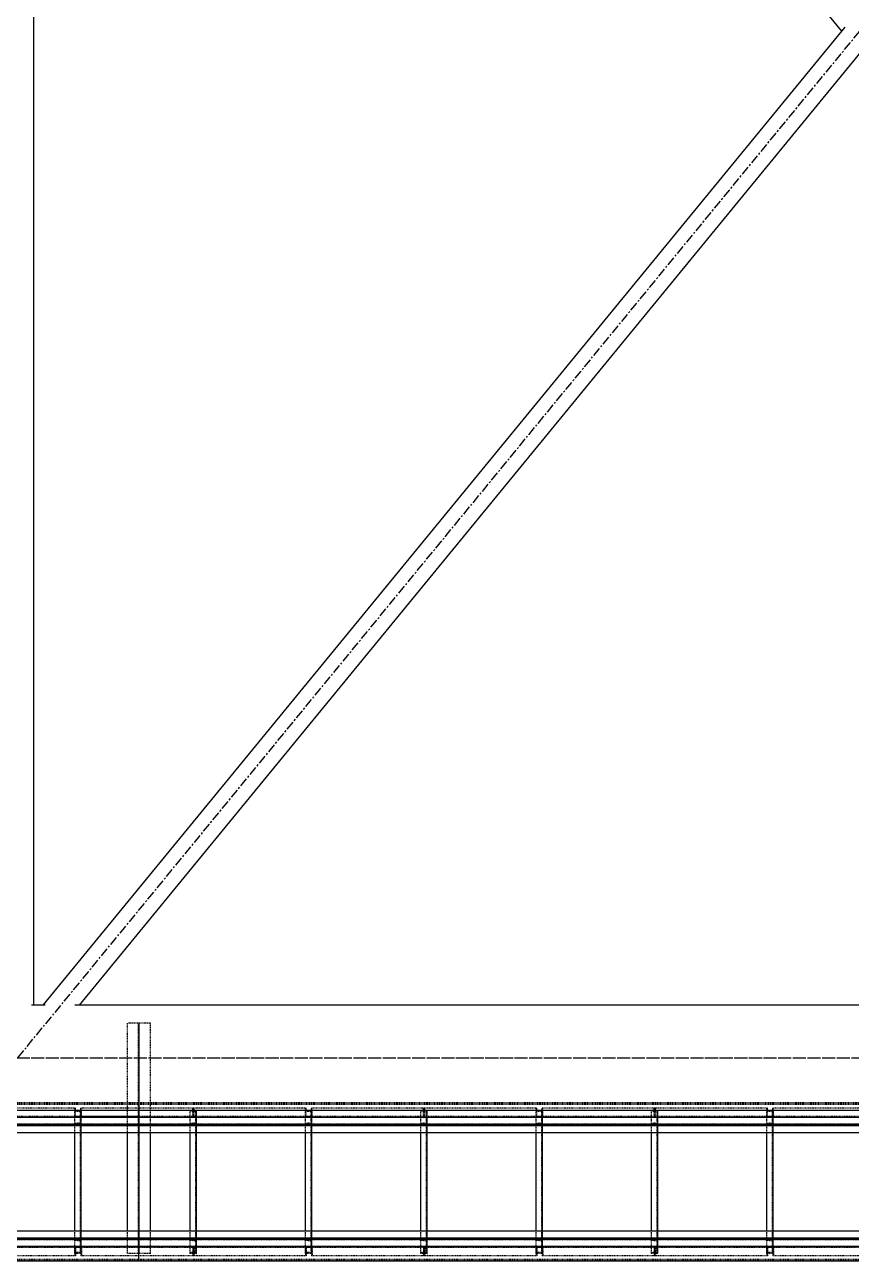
# Model space of a CAD drawing. Header units: millimetres. Extents: x 5143 to 30813, y 232 to 21408.
# Drawn here: x 13631 to 14348, y 15564 to 16636 of the extents above; entities that cross this region are included whole.
import ezdxf

# ---------------------------------------------------------------- set-up
doc = ezdxf.new("R2010")
doc.units = ezdxf.units.MM
doc.header["$LTSCALE"] = 0.25
for name, pattern in [('CENTER', [50.8, 31.75, -6.35, 6.35, -6.35]), ('XKITLINE00', [0]), ('XKITLINE02', [4, 2, -2]), ('XKITLINE03', [6, 3, -1, 1, -1])]:
    doc.linetypes.add(name, pattern=pattern)

msp = doc.modelspace()

# ---------------------------------------------------------------- linework, layer by layer
at = {"color": 8, "linetype": 'CENTER'}
for p, q in [((13625, 15740.3), (15085, 17520)), ((12370, 15740.3), (14995, 15740.3)), ((12801.8, 15740.3), (15025, 15740.3)), ((13535, 15740.3), (14355, 15740.3))]:
    msp.add_line(p, q, dxfattribs=at)
at = {"color": 8, "linetype": 'XKITLINE00'}
for p, q in [((13638.6, 17484.1), (14339.2, 16630.1)), ((13638.6, 16860.1), (13638.6, 15786)), ((14342.1, 16633.6), (13646.7, 15786)), ((14356, 16612.1), (13678.2, 15786)), ((13648.8, 15786), (13636.8, 15786)), ((14995, 15786), (13674.4, 15786)), ((14995, 15694.6), (12557.7, 15694.6))]:
    msp.add_line(p, q, dxfattribs=at)
at = {"color": 3, "linetype": 'XKITLINE02'}
for p, q in [((13740, 15770.3), (13720, 15770.3)), ((13720, 15675.1), (13720, 15770.3)), ((13729.7, 15570.6), (13729.7, 15770.3)), ((13730.3, 15570.6), (13730.3, 15770.3)), ((13740, 15570.6), (13740, 15770.3)), ((13730, 15701.3), (13130, 15701.3)), ((13730, 15700.4), (13130, 15700.4)), ((13730, 15699.9), (13130, 15699.9)), ((13675.1, 15696.6), (13577.2, 15696.6)), ((13674.5, 15688.6), (13674.5, 15696.6)), ((13680, 15694.6), (13674.5, 15694.6)), ((13674.5, 15693.9), (13674.5, 15694.6)), ((13674.5, 15570.6), (13674.5, 15694.6)), ((13680, 15694.6), (13674.5, 15694.6)), ((13679.3, 15693.5), (13674.5, 15693.9)), ((13675.1, 15689.4), (13675.1, 15696.6)), ((13679.3, 15570.6), (13679.3, 15694.6)), ((13679.3, 15683.6), (13679.3, 15693.5)), ((13777.2, 15696.6), (13679.6, 15696.6)), ((13679.6, 15689.4), (13679.6, 15696.6)), ((13680, 15682.6), (13680, 15694.6)), ((13680, 15590.1), (13680, 15694.6)), ((13680.2, 15688.6), (13680.2, 15696.6)), ((13730, 15694.6), (13730, 15701.3)), ((14532.5, 15701.3), (13730, 15701.3)), ((13730, 15694.6), (13730, 15701.3)), ((14532.5, 15700.4), (13730, 15700.4)), ((14532.5, 15699.9), (13730, 15699.9)), ((13780, 15694.6), (13774.5, 15694.6)), ((13774.5, 15693.9), (13774.5, 15694.6)), ((13774.5, 15570.6), (13774.5, 15694.6)), ((13780, 15694.6), (13774.5, 15694.6)), ((13779.3, 15693.5), (13774.5, 15693.9)), ((13776.7, 15689.4), (13776.7, 15696.6)), ((13777.2, 15688.6), (13777.2, 15696.6)), ((13875.1, 15696.6), (13777.2, 15696.6)), ((13777.2, 15688.6), (13777.2, 15696.6)), ((13777.8, 15689.4), (13777.8, 15696.6)), ((13779.3, 15570.6), (13779.3, 15694.6)), ((13779.3, 15683.6), (13779.3, 15693.5)), ((13780, 15682.6), (13780, 15694.6)), ((13780, 15590.1), (13780, 15694.6)), ((13874.5, 15688.6), (13874.5, 15696.6)), ((13880, 15694.6), (13874.5, 15694.6)), ((13874.5, 15693.9), (13874.5, 15694.6)), ((13874.5, 15570.6), (13874.5, 15694.6)), ((13880, 15694.6), (13874.5, 15694.6)), ((13879.3, 15693.5), (13874.5, 15693.9)), ((13875.1, 15689.4), (13875.1, 15696.6)), ((13879.3, 15570.6), (13879.3, 15694.6)), ((13879.3, 15683.6), (13879.3, 15693.5)), ((13977.2, 15696.6), (13879.6, 15696.6)), ((13879.6, 15689.4), (13879.6, 15696.6)), ((13880, 15682.6), (13880, 15694.6)), ((13880, 15590.1), (13880, 15694.6)), ((13880.2, 15688.6), (13880.2, 15696.6)), ((13974.5, 15570.6), (13974.5, 15694.6)), ((13980, 15694.6), (13974.5, 15694.6)), ((13980, 15694.6), (13974.5, 15694.6)), ((13974.5, 15693.9), (13974.5, 15694.6)), ((13979.3, 15693.5), (13974.5, 15693.9)), ((13976.7, 15689.4), (13976.7, 15696.6)), ((13977.2, 15688.6), (13977.2, 15696.6)), ((14075.1, 15696.6), (13977.2, 15696.6)), ((13977.2, 15688.6), (13977.2, 15696.6)), ((13977.8, 15689.4), (13977.8, 15696.6)), ((13979.3, 15570.6), (13979.3, 15694.6)), ((13979.3, 15683.6), (13979.3, 15693.5)), ((13980, 15590.1), (13980, 15694.6)), ((13980, 15682.6), (13980, 15694.6)), ((14074.5, 15688.6), (14074.5, 15696.6)), ((14074.5, 15570.6), (14074.5, 15694.6)), ((14080, 15694.6), (14074.5, 15694.6)), ((14080, 15694.6), (14074.5, 15694.6)), ((14074.5, 15693.9), (14074.5, 15694.6)), ((14079.3, 15693.5), (14074.5, 15693.9)), ((14075.1, 15689.4), (14075.1, 15696.6)), ((14079.3, 15570.6), (14079.3, 15694.6)), ((14079.3, 15683.6), (14079.3, 15693.5)), ((14177.2, 15696.6), (14079.6, 15696.6)), ((14079.6, 15689.4), (14079.6, 15696.6)), ((14080, 15590.1), (14080, 15694.6)), ((14080, 15682.6), (14080, 15694.6)), ((14080.2, 15688.6), (14080.2, 15696.6)), ((14174.5, 15570.6), (14174.5, 15694.6)), ((14180, 15694.6), (14174.5, 15694.6)), ((14180, 15694.6), (14174.5, 15694.6)), ((14174.5, 15693.9), (14174.5, 15694.6)), ((14179.3, 15693.5), (14174.5, 15693.9)), ((14176.7, 15689.4), (14176.7, 15696.6)), ((14275.1, 15696.6), (14177.2, 15696.6)), ((14177.2, 15688.6), (14177.2, 15696.6)), ((14177.2, 15688.6), (14177.2, 15696.6)), ((14177.8, 15689.4), (14177.8, 15696.6)), ((14179.3, 15570.6), (14179.3, 15694.6)), ((14179.3, 15683.6), (14179.3, 15693.5)), ((14180, 15590.1), (14180, 15694.6)), ((14180, 15682.6), (14180, 15694.6)), ((14274.5, 15688.6), (14274.5, 15696.6)), ((14274.5, 15570.6), (14274.5, 15694.6)), ((14280, 15694.6), (14274.5, 15694.6)), ((14280, 15694.6), (14274.5, 15694.6)), ((14274.5, 15693.9), (14274.5, 15694.6)), ((14279.3, 15693.5), (14274.5, 15693.9)), ((14275.1, 15689.4), (14275.1, 15696.6)), ((14279.3, 15570.6), (14279.3, 15694.6)), ((14279.3, 15683.6), (14279.3, 15693.5)), ((14377.2, 15696.6), (14279.6, 15696.6)), ((14279.6, 15689.4), (14279.6, 15696.6)), ((14280, 15590.1), (14280, 15694.6)), ((14280, 15682.6), (14280, 15694.6)), ((14280.2, 15688.6), (14280.2, 15696.6)), ((13730, 15682.6), (13130, 15682.6)), ((13730, 15682.6), (13130, 15682.6)), ((13730, 15682.1), (13130, 15682.1)), ((13730, 15681.7), (13130, 15681.7)), ((13680.3, 15688.6), (13577.2, 15688.6)), ((13680.3, 15689.4), (13577.8, 15689.4)), ((13776.7, 15689.4), (13674.3, 15689.4)), ((13730, 15689.4), (13674.3, 15689.4)), ((13674.3, 15689.4), (13674.3, 15688.6)), ((13777.2, 15688.6), (13674.3, 15688.6)), ((13679.3, 15683.6), (13674.5, 15683.3)), ((13674.5, 15682.6), (13674.5, 15683.3)), ((13680, 15682.6), (13674.5, 15682.6)), ((13730, 15688.6), (13680.2, 15688.6)), ((13680.3, 15689.4), (13680.3, 15688.6)), ((13730, 15681.3), (13730, 15682.6)), ((14532.5, 15682.6), (13730, 15682.6)), ((14532.5, 15682.6), (13730, 15682.6)), ((13730, 15681.3), (13730, 15682.6)), ((14532.5, 15682.1), (13730, 15682.1)), ((14532.5, 15681.7), (13730, 15681.7)), ((13771.4, 15689.4), (13771.4, 15688.6)), ((13779.3, 15683.6), (13774.5, 15683.3)), ((13774.5, 15682.6), (13774.5, 15683.3)), ((13780, 15682.6), (13774.5, 15682.6)), ((13880.3, 15688.6), (13777.2, 15688.6)), ((13780, 15688.6), (13777.2, 15688.6)), ((13880.3, 15689.4), (13777.8, 15689.4)), ((13783, 15689.4), (13783, 15688.6)), ((13976.7, 15689.4), (13874.3, 15689.4)), ((13874.3, 15689.4), (13874.3, 15688.6)), ((13977.2, 15688.6), (13874.3, 15688.6)), ((13879.3, 15683.6), (13874.5, 15683.3)), ((13874.5, 15682.6), (13874.5, 15683.3)), ((13880, 15682.6), (13874.5, 15682.6)), ((13880.3, 15689.4), (13880.3, 15688.6)), ((13971.4, 15689.4), (13971.4, 15688.6)), ((13979.3, 15683.6), (13974.5, 15683.3)), ((13974.5, 15682.6), (13974.5, 15683.3)), ((13980, 15682.6), (13974.5, 15682.6)), ((14080.3, 15688.6), (13977.2, 15688.6)), ((13980, 15688.6), (13977.2, 15688.6)), ((14080.3, 15689.4), (13977.8, 15689.4)), ((13983, 15689.4), (13983, 15688.6)), ((14176.7, 15689.4), (14074.3, 15689.4)), ((14074.3, 15689.4), (14074.3, 15688.6)), ((14177.2, 15688.6), (14074.3, 15688.6)), ((14079.3, 15683.6), (14074.5, 15683.3)), ((14074.5, 15682.6), (14074.5, 15683.3)), ((14080, 15682.6), (14074.5, 15682.6)), ((14080.3, 15689.4), (14080.3, 15688.6)), ((14171.4, 15689.4), (14171.4, 15688.6)), ((14179.3, 15683.6), (14174.5, 15683.3)), ((14174.5, 15682.6), (14174.5, 15683.3)), ((14180, 15682.6), (14174.5, 15682.6)), ((14280.3, 15688.6), (14177.2, 15688.6)), ((14180, 15688.6), (14177.2, 15688.6)), ((14280.3, 15689.4), (14177.8, 15689.4)), ((14183, 15689.4), (14183, 15688.6)), ((14376.7, 15689.4), (14274.3, 15689.4)), ((14274.3, 15689.4), (14274.3, 15688.6)), ((14377.2, 15688.6), (14274.3, 15688.6)), ((14279.3, 15683.6), (14274.5, 15683.3)), ((14274.5, 15682.6), (14274.5, 15683.3)), ((14280, 15682.6), (14274.5, 15682.6)), ((14280.3, 15689.4), (14280.3, 15688.6)), ((13674.5, 15570.6), (13674.5, 15590.1)), ((13680, 15570.6), (13680, 15590.1)), ((13720, 15570.6), (13720, 15590.1)), ((13740, 15570.6), (13740, 15590.1)), ((13774.5, 15570.6), (13774.5, 15590.1)), ((13780, 15570.6), (13780, 15590.1)), ((13874.5, 15570.6), (13874.5, 15590.1)), ((13880, 15570.6), (13880, 15590.1)), ((13974.5, 15570.6), (13974.5, 15590.1)), ((13980, 15570.6), (13980, 15590.1)), ((14074.5, 15570.6), (14074.5, 15590.1)), ((14080, 15570.6), (14080, 15590.1)), ((14174.5, 15570.6), (14174.5, 15590.1)), ((14180, 15570.6), (14180, 15590.1)), ((14274.5, 15570.6), (14274.5, 15590.1)), ((14280, 15570.6), (14280, 15590.1)), ((13730, 15583.4), (13130, 15583.4)), ((13730, 15583), (13130, 15583)), ((13730, 15582.6), (13130, 15582.6)), ((13730, 15582.5), (13130, 15582.5)), ((13680.3, 15576.6), (13577.2, 15576.6)), ((13680.3, 15575.8), (13577.8, 15575.8)), ((13777.2, 15576.6), (13674.3, 15576.6)), ((13674.3, 15576.6), (13674.3, 15575.8)), ((13776.7, 15575.8), (13674.3, 15575.8)), ((13680, 15582.6), (13674.5, 15582.6)), ((13674.5, 15581.9), (13674.5, 15582.6)), ((13679.3, 15581.5), (13674.5, 15581.9)), ((13674.5, 15576.6), (13674.5, 15568.6)), ((13675.1, 15575.8), (13675.1, 15568.6)), ((13679.3, 15571.6), (13679.3, 15581.5)), ((13679.6, 15575.8), (13679.6, 15568.6)), ((13680, 15570.6), (13680, 15582.6)), ((13680.2, 15576.6), (13680.2, 15568.6)), ((13680.3, 15576.6), (13680.3, 15575.8)), ((13730, 15582.6), (13730, 15583.9)), ((13730, 15582.6), (13730, 15583.9)), ((14532.5, 15583.4), (13730, 15583.4)), ((14532.5, 15583), (13730, 15583)), ((14532.5, 15582.6), (13730, 15582.6)), ((14532.5, 15582.5), (13730, 15582.5)), ((13771.4, 15576.6), (13771.4, 15575.8)), ((13780, 15582.6), (13774.5, 15582.6)), ((13774.5, 15581.9), (13774.5, 15582.6)), ((13779.3, 15581.5), (13774.5, 15581.9)), ((13776.7, 15575.8), (13776.7, 15568.6)), ((13777.2, 15568.6), (13777.2, 15576.6)), ((13880.3, 15576.6), (13777.2, 15576.6)), ((13777.2, 15568.6), (13777.2, 15576.6)), ((13880.3, 15575.8), (13777.8, 15575.8)), ((13777.8, 15575.8), (13777.8, 15568.6)), ((13779.3, 15571.6), (13779.3, 15581.5)), ((13780, 15570.6), (13780, 15582.6)), ((13783, 15576.6), (13783, 15575.8)), ((13977.2, 15576.6), (13874.3, 15576.6)), ((13874.3, 15576.6), (13874.3, 15575.8)), ((13976.7, 15575.8), (13874.3, 15575.8)), ((13880, 15582.6), (13874.5, 15582.6)), ((13874.5, 15581.9), (13874.5, 15582.6)), ((13879.3, 15581.5), (13874.5, 15581.9)), ((13874.5, 15576.6), (13874.5, 15568.6)), ((13875.1, 15575.8), (13875.1, 15568.6)), ((13879.3, 15571.6), (13879.3, 15581.5)), ((13879.6, 15575.8), (13879.6, 15568.6)), ((13880, 15570.6), (13880, 15582.6)), ((13880.2, 15576.6), (13880.2, 15568.6)), ((13880.3, 15576.6), (13880.3, 15575.8)), ((13971.4, 15576.6), (13971.4, 15575.8)), ((13980, 15582.6), (13974.5, 15582.6)), ((13974.5, 15581.9), (13974.5, 15582.6)), ((13979.3, 15581.5), (13974.5, 15581.9)), ((13976.7, 15575.8), (13976.7, 15568.6)), ((13977.2, 15568.6), (13977.2, 15576.6)), ((14080.3, 15576.6), (13977.2, 15576.6)), ((13977.2, 15568.6), (13977.2, 15576.6)), ((14080.3, 15575.8), (13977.8, 15575.8)), ((13977.8, 15575.8), (13977.8, 15568.6)), ((13979.3, 15571.6), (13979.3, 15581.5)), ((13980, 15570.6), (13980, 15582.6)), ((13983, 15576.6), (13983, 15575.8)), ((14177.2, 15576.6), (14074.3, 15576.6)), ((14074.3, 15576.6), (14074.3, 15575.8)), ((14176.7, 15575.8), (14074.3, 15575.8)), ((14080, 15582.6), (14074.5, 15582.6)), ((14074.5, 15581.9), (14074.5, 15582.6)), ((14079.3, 15581.5), (14074.5, 15581.9)), ((14074.5, 15576.6), (14074.5, 15568.6)), ((14075.1, 15575.8), (14075.1, 15568.6)), ((14079.3, 15571.6), (14079.3, 15581.5)), ((14079.6, 15575.8), (14079.6, 15568.6)), ((14080, 15570.6), (14080, 15582.6)), ((14080.2, 15576.6), (14080.2, 15568.6)), ((14080.3, 15576.6), (14080.3, 15575.8)), ((14171.4, 15576.6), (14171.4, 15575.8)), ((14180, 15582.6), (14174.5, 15582.6)), ((14174.5, 15581.9), (14174.5, 15582.6)), ((14179.3, 15581.5), (14174.5, 15581.9)), ((14176.7, 15575.8), (14176.7, 15568.6)), ((14280.3, 15576.6), (14177.2, 15576.6)), ((14177.2, 15568.6), (14177.2, 15576.6)), ((14177.2, 15568.6), (14177.2, 15576.6)), ((14280.3, 15575.8), (14177.8, 15575.8)), ((14177.8, 15575.8), (14177.8, 15568.6)), ((14179.3, 15571.6), (14179.3, 15581.5)), ((14180, 15570.6), (14180, 15582.6)), ((14183, 15576.6), (14183, 15575.8)), ((14377.2, 15576.6), (14274.3, 15576.6)), ((14274.3, 15576.6), (14274.3, 15575.8)), ((14376.7, 15575.8), (14274.3, 15575.8)), ((14280, 15582.6), (14274.5, 15582.6)), ((14274.5, 15581.9), (14274.5, 15582.6)), ((14279.3, 15581.5), (14274.5, 15581.9)), ((14274.5, 15576.6), (14274.5, 15568.6)), ((14275.1, 15575.8), (14275.1, 15568.6)), ((14279.3, 15571.6), (14279.3, 15581.5)), ((14279.6, 15575.8), (14279.6, 15568.6)), ((14280, 15570.6), (14280, 15582.6)), ((14280.2, 15576.6), (14280.2, 15568.6)), ((14280.3, 15576.6), (14280.3, 15575.8)), ((13730, 15565.3), (13130, 15565.3)), ((13730, 15564.7), (13130, 15564.7)), ((13675.1, 15568.6), (13577.2, 15568.6)), ((13679.3, 15571.6), (13674.5, 15571.3)), ((13674.5, 15570.6), (13674.5, 15571.3)), ((13680, 15570.6), (13674.5, 15570.6)), ((13680, 15570.6), (13674.5, 15570.6)), ((13777.2, 15568.6), (13679.6, 15568.6)), ((13740, 15570.6), (13720, 15570.6)), ((14532.5, 15565.3), (13730, 15565.3)), ((14532.5, 15564.7), (13730, 15564.7)), ((13779.3, 15571.6), (13774.5, 15571.3)), ((13774.5, 15570.6), (13774.5, 15571.3)), ((13780, 15570.6), (13774.5, 15570.6)), ((13780, 15570.6), (13774.5, 15570.6)), ((13875.1, 15568.6), (13777.2, 15568.6)), ((13879.3, 15571.6), (13874.5, 15571.3)), ((13874.5, 15570.6), (13874.5, 15571.3)), ((13880, 15570.6), (13874.5, 15570.6)), ((13880, 15570.6), (13874.5, 15570.6)), ((13977.2, 15568.6), (13879.6, 15568.6)), ((13979.3, 15571.6), (13974.5, 15571.3)), ((13974.5, 15570.6), (13974.5, 15571.3)), ((13980, 15570.6), (13974.5, 15570.6)), ((13980, 15570.6), (13974.5, 15570.6)), ((14075.1, 15568.6), (13977.2, 15568.6)), ((14079.3, 15571.6), (14074.5, 15571.3)), ((14074.5, 15570.6), (14074.5, 15571.3)), ((14080, 15570.6), (14074.5, 15570.6)), ((14080, 15570.6), (14074.5, 15570.6)), ((14177.2, 15568.6), (14079.6, 15568.6)), ((14179.3, 15571.6), (14174.5, 15571.3)), ((14174.5, 15570.6), (14174.5, 15571.3)), ((14180, 15570.6), (14174.5, 15570.6)), ((14180, 15570.6), (14174.5, 15570.6)), ((14275.1, 15568.6), (14177.2, 15568.6)), ((14279.3, 15571.6), (14274.5, 15571.3)), ((14274.5, 15570.6), (14274.5, 15571.3)), ((14280, 15570.6), (14274.5, 15570.6)), ((14280, 15570.6), (14274.5, 15570.6)), ((14377.2, 15568.6), (14279.6, 15568.6))]:
    msp.add_line(p, q, dxfattribs=at)
at = {"color": 1, "linetype": 'XKITLINE03'}
for p, q in [((13730, 15770.3), (13730, 15570.6)), ((13680, 15570.6), (13680, 15694.6)), ((13780, 15570.6), (13780, 15694.6)), ((13880, 15570.6), (13880, 15694.6)), ((13980, 15570.6), (13980, 15694.6)), ((14080, 15570.6), (14080, 15694.6)), ((14180, 15570.6), (14180, 15694.6)), ((14280, 15570.6), (14280, 15694.6)), ((13730, 15688.6), (13130, 15688.6)), ((13130, 15682.6), (13730, 15682.6)), ((13674.5, 15688.6), (13577.2, 15688.6)), ((13777.2, 15688.6), (13680.2, 15688.6)), ((14532.5, 15688.6), (13730, 15688.6)), ((13730, 15682.6), (14532.5, 15682.6)), ((13874.5, 15688.6), (13777.2, 15688.6)), ((13977.2, 15688.6), (13880.2, 15688.6)), ((14074.5, 15688.6), (13977.2, 15688.6)), ((14177.2, 15688.6), (14080.2, 15688.6)), ((14274.5, 15688.6), (14177.2, 15688.6)), ((14377.2, 15688.6), (14280.2, 15688.6)), ((13730, 15582.6), (13130, 15582.6)), ((13730, 15576.6), (13130, 15576.6)), ((13577.2, 15576.6), (13674.5, 15576.6)), ((13680.2, 15576.6), (13777.2, 15576.6)), ((14532.5, 15582.6), (13730, 15582.6)), ((14532.5, 15576.6), (13730, 15576.6)), ((13777.2, 15576.6), (13874.5, 15576.6)), ((13880.2, 15576.6), (13977.2, 15576.6)), ((13977.2, 15576.6), (14074.5, 15576.6)), ((14080.2, 15576.6), (14177.2, 15576.6)), ((14177.2, 15576.6), (14274.5, 15576.6)), ((14280.2, 15576.6), (14377.2, 15576.6))]:
    msp.add_line(p, q, dxfattribs=at)
at = {"color": 7, "linetype": 'XKITLINE00'}
for p, q in [((13730, 15681.3), (13730, 15694.6)), ((13730, 15681.3), (13730, 15694.6)), ((13730, 15681.3), (13130, 15681.3)), ((13730, 15675.1), (13730, 15681.3)), ((14532.5, 15681.3), (13730, 15681.3)), ((13730, 15675.1), (13730, 15681.3)), ((13730, 15675.1), (13130, 15675.1)), ((13674.5, 15590.1), (13674.5, 15675.1)), ((13680, 15590.1), (13680, 15675.1)), ((13720, 15590.1), (13720, 15675.1)), ((14532.5, 15675.1), (13730, 15675.1)), ((13740, 15590.1), (13740, 15675.1)), ((13774.5, 15590.1), (13774.5, 15675.1)), ((13780, 15590.1), (13780, 15675.1)), ((13874.5, 15590.1), (13874.5, 15675.1)), ((13880, 15590.1), (13880, 15675.1)), ((13974.5, 15590.1), (13974.5, 15675.1)), ((13980, 15590.1), (13980, 15675.1)), ((14074.5, 15590.1), (14074.5, 15675.1)), ((14080, 15590.1), (14080, 15675.1)), ((14174.5, 15590.1), (14174.5, 15675.1)), ((14180, 15590.1), (14180, 15675.1)), ((14274.5, 15590.1), (14274.5, 15675.1)), ((14280, 15590.1), (14280, 15675.1)), ((13730, 15590.1), (13130, 15590.1)), ((14532.5, 15590.1), (13730, 15590.1)), ((13730, 15583.9), (13730, 15590.1)), ((13730, 15583.9), (13730, 15590.1)), ((13730, 15583.9), (13130, 15583.9)), ((13730, 15563.9), (13730, 15583.9)), ((14532.5, 15583.9), (13730, 15583.9)), ((13730, 15563.9), (13730, 15583.9)), ((13730, 15563.9), (13130, 15563.9)), ((14532.5, 15563.9), (13730, 15563.9))]:
    msp.add_line(p, q, dxfattribs=at)
at = {"color": 1, "linetype": 'XKITLINE00'}
for centre in [(13730, 15770.3), (13680, 15694.6), (13780, 15694.6), (13880, 15694.6), (13980, 15694.6), (14080, 15694.6), (14180, 15694.6), (14280, 15694.6), (13674.5, 15688.6), (13680, 15682.6), (13680.2, 15688.6), (13730, 15688.6), (13730, 15688.6), (13730, 15682.6), (13730, 15682.6), (13777.2, 15688.6), (13777.2, 15688.6), (13780, 15682.6), (13874.5, 15688.6), (13880, 15682.6), (13880.2, 15688.6), (13977.2, 15688.6), (13977.2, 15688.6), (13980, 15682.6), (14074.5, 15688.6), (14080, 15682.6), (14080.2, 15688.6), (14177.2, 15688.6), (14177.2, 15688.6), (14180, 15682.6), (14274.5, 15688.6), (14280, 15682.6), (14280.2, 15688.6), (13674.5, 15576.6), (13680, 15582.6), (13680.2, 15576.6), (13730, 15582.6), (13730, 15582.6), (13730, 15576.6), (13730, 15576.6), (13777.2, 15576.6), (13777.2, 15576.6), (13780, 15582.6), (13874.5, 15576.6), (13880, 15582.6), (13880.2, 15576.6), (13977.2, 15576.6), (13977.2, 15576.6), (13980, 15582.6), (14074.5, 15576.6), (14080, 15582.6), (14080.2, 15576.6), (14177.2, 15576.6), (14177.2, 15576.6), (14180, 15582.6), (14274.5, 15576.6), (14280, 15582.6), (14280.2, 15576.6), (13680, 15570.6), (13730, 15570.6), (13780, 15570.6), (13880, 15570.6), (13980, 15570.6), (14080, 15570.6), (14180, 15570.6), (14280, 15570.6)]:
    msp.add_circle(centre, 0.05, dxfattribs=at)

doc.saveas('drawing.dxf')
